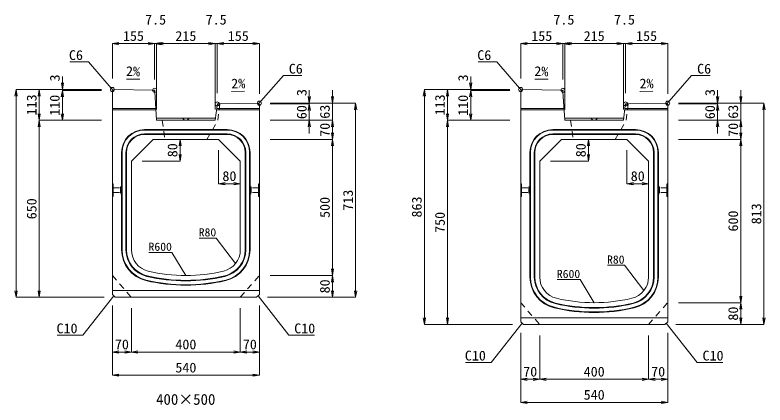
# Model space of a CAD drawing. Units: millimetres at full size. Extents: x -1267 to 18002, y -8037 to 14483.
# Drawn here: x 11307 to 14062, y -5004 to -3572 of the extents above; entities that cross this region are included whole.
import ezdxf
from ezdxf.enums import TextEntityAlignment as Align

# ---------------------------------------------------------------- set-up
doc = ezdxf.new("R2010")
doc.units = ezdxf.units.MM
doc.header["$LTSCALE"] = 30
doc.header["$PDMODE"] = 32
doc.header["$PDSIZE"] = 15
doc.linetypes.add('USER1', pattern=[1.35, 0.75, -0.6])
for name, color, linetype, lineweight in [('インサート', 3, 'USER1', 9), ('寸法線', 7, 'Continuous', 13), ('引出線', 4, 'Continuous', 13), ('排水孔', 30, 'USER1', 9), ('本体', 2, 'Continuous', 13), ('目地', 132, 'Continuous', 5), ('補助線', 8, 'Continuous', 13)]:
    doc.layers.add(name, color=color, linetype=linetype, lineweight=lineweight)
doc.layers.add('文字', color=7, linetype='Continuous')
doc.styles.add('ＭＳ 明朝', font='')
doc.styles.get('ＭＳ 明朝').set_extended_font_data('MS Mincho')

# ---------------------------------------------------------------- blocks, each defined once
blk = doc.blocks.new('open_arrow')
at = {"color": 0, "linetype": 'Continuous', "lineweight": -2}
blk.add_lwpolyline([(7.5, 1.25), (0, 0), (7.5, -1.25)], dxfattribs=at)

msp = doc.modelspace()

# ---------------------------------------------------------------- linework, layer by layer
at = {"layer": 'インサート'}
for p, q in [((11667.64, -4207.31), (11694.64, -4207.31)), ((11667.64, -4207.31), (11667.64, -4224.31)), ((11697.64, -4203.31), (11694.64, -4203.31)), ((11694.64, -4203.31), (11694.64, -4228.31)), ((11697.64, -4228.31), (11697.64, -4203.31)), ((12171.24, -4203.31), (12174.24, -4203.31)), ((12171.24, -4228.31), (12171.24, -4203.31)), ((12174.24, -4203.31), (12174.24, -4228.31)), ((12201.24, -4207.31), (12174.24, -4207.31)), ((12201.24, -4207.31), (12201.24, -4224.31)), ((13167.64, -4207.31), (13194.64, -4207.31)), ((13167.64, -4207.31), (13167.64, -4224.31)), ((13197.64, -4203.31), (13194.64, -4203.31)), ((13194.64, -4203.31), (13194.64, -4228.31)), ((13197.64, -4228.31), (13197.64, -4203.31)), ((13671.24, -4203.31), (13674.24, -4203.31)), ((13671.24, -4228.31), (13671.24, -4203.31)), ((13674.24, -4203.31), (13674.24, -4228.31)), ((13701.24, -4207.31), (13674.24, -4207.31)), ((13701.24, -4207.31), (13701.24, -4224.31)), ((11667.64, -4224.31), (11694.64, -4224.31)), ((11694.64, -4228.31), (11697.64, -4228.31)), ((12174.24, -4228.31), (12171.24, -4228.31)), ((12201.24, -4224.31), (12174.24, -4224.31)), ((13167.64, -4224.31), (13194.64, -4224.31)), ((13194.64, -4228.31), (13197.64, -4228.31)), ((13674.24, -4228.31), (13671.24, -4228.31)), ((13701.24, -4224.31), (13674.24, -4224.31))]:
    msp.add_line(p, q, dxfattribs=at)
at = {"layer": '寸法線'}
for p, q in [((11664.44, -3677.12), (11867.44, -3677.12)), ((11664.44, -3805.81), (11664.44, -3677.12)), ((11771.44, -3677.12), (11874.94, -3677.12)), ((11819.44, -3808.81), (11819.44, -3677.12)), ((11819.44, -3808.81), (11819.44, -3677.12)), ((11826.94, -3918.81), (11826.94, -3677.12)), ((11826.94, -3677.12), (12041.94, -3677.12)), ((11826.94, -3918.81), (11826.94, -3677.12)), ((11993.94, -3677.12), (12097.44, -3677.12)), ((12041.94, -3918.81), (12041.94, -3677.12)), ((12041.94, -3918.81), (12041.94, -3677.12)), ((12049.44, -3858.81), (12049.44, -3677.12)), ((12049.44, -3677.12), (12204.44, -3677.12)), ((12049.44, -3858.81), (12049.44, -3677.12)), ((12204.44, -3861.81), (12204.44, -3677.12)), ((13164.44, -3677.12), (13367.44, -3677.12)), ((13164.44, -3805.81), (13164.44, -3677.12)), ((13271.44, -3677.12), (13374.94, -3677.12)), ((13319.44, -3808.81), (13319.44, -3677.12)), ((13319.44, -3808.81), (13319.44, -3677.12)), ((13326.94, -3918.81), (13326.94, -3677.12)), ((13326.94, -3677.12), (13541.94, -3677.12)), ((13326.94, -3918.81), (13326.94, -3677.12)), ((13493.94, -3677.12), (13597.44, -3677.12)), ((13541.94, -3918.81), (13541.94, -3677.12)), ((13541.94, -3918.81), (13541.94, -3677.12)), ((13549.44, -3858.81), (13549.44, -3677.12)), ((13549.44, -3677.12), (13704.44, -3677.12)), ((13549.44, -3858.81), (13549.44, -3677.12)), ((13704.44, -3861.81), (13704.44, -3677.12)), ((11480.93, -3896.81), (11480.93, -3797.81)), ((12980.93, -3896.81), (12980.93, -3797.81)), ((11310.7, -4608.81), (11310.7, -3845.81)), ((11624.21, -3845.81), (11310.7, -3845.81)), ((11395.7, -3958.81), (11395.7, -3845.81)), ((11624.21, -3845.81), (11395.7, -3845.81)), ((11480.7, -3958.81), (11480.7, -3848.81)), ((11624.21, -3848.81), (11480.7, -3848.81)), ((11624.44, -3845.81), (11480.93, -3845.81)), ((11624.44, -3848.81), (11480.93, -3848.81)), ((12387.95, -3946.81), (12387.95, -3847.81)), ((12472.95, -4006.81), (12472.95, -3847.81)), ((12810.7, -4708.81), (12810.7, -3845.81)), ((13124.21, -3845.81), (12810.7, -3845.81)), ((12895.7, -3958.81), (12895.7, -3845.81)), ((13124.21, -3845.81), (12895.7, -3845.81)), ((12980.7, -3958.81), (12980.7, -3848.81)), ((13124.21, -3848.81), (12980.7, -3848.81)), ((13124.44, -3845.81), (12980.93, -3845.81)), ((13124.44, -3848.81), (12980.93, -3848.81)), ((13887.95, -3946.81), (13887.95, -3847.81)), ((13972.95, -4006.81), (13972.95, -3847.81)), ((12244.44, -3895.81), (12472.95, -3895.81)), ((12244.44, -3895.81), (12557.95, -3895.81)), ((12244.44, -3895.81), (12387.95, -3895.81)), ((12244.44, -3898.81), (12387.95, -3898.81)), ((12244.44, -3898.81), (12387.95, -3898.81)), ((12387.95, -4006.81), (12387.95, -3898.81)), ((12557.95, -4608.81), (12557.95, -3895.81)), ((13744.44, -3895.81), (13972.95, -3895.81)), ((13744.44, -3895.81), (14057.95, -3895.81)), ((13744.44, -3895.81), (13887.95, -3895.81)), ((13744.44, -3898.81), (13887.95, -3898.81)), ((13744.44, -3898.81), (13887.95, -3898.81)), ((13887.95, -4006.81), (13887.95, -3898.81)), ((14057.95, -4708.81), (14057.95, -3895.81)), ((11395.7, -4608.81), (11395.7, -3958.81)), ((11624.21, -3958.81), (11395.7, -3958.81)), ((11624.21, -3958.81), (11395.7, -3958.81)), ((11624.21, -3958.81), (11480.7, -3958.81)), ((12244.44, -3958.81), (12472.95, -3958.81)), ((12244.44, -3958.81), (12472.95, -3958.81)), ((12244.44, -3958.81), (12387.95, -3958.81)), ((12472.95, -4028.81), (12472.95, -3958.81)), ((12895.7, -4708.81), (12895.7, -3958.81)), ((13124.21, -3958.81), (12895.7, -3958.81)), ((13124.21, -3958.81), (12895.7, -3958.81)), ((13124.21, -3958.81), (12980.7, -3958.81)), ((13744.44, -3958.81), (13972.95, -3958.81)), ((13744.44, -3958.81), (13972.95, -3958.81)), ((13744.44, -3958.81), (13887.95, -3958.81)), ((13972.95, -4028.81), (13972.95, -3958.81)), ((11913.29, -4108.81), (11913.29, -4028.81)), ((12244.44, -4028.81), (12472.95, -4028.81)), ((12244.44, -4028.81), (12472.95, -4028.81)), ((12472.95, -4528.81), (12472.95, -4028.81)), ((13413.29, -4108.81), (13413.29, -4028.81)), ((13744.44, -4028.81), (13972.95, -4028.81)), ((13744.44, -4028.81), (13972.95, -4028.81)), ((13972.95, -4628.81), (13972.95, -4028.81)), ((12054.44, -4068.81), (12054.44, -4191.89)), ((13554.44, -4068.81), (13554.44, -4191.89)), ((11774.44, -4108.81), (11913.29, -4108.81)), ((13274.44, -4108.81), (13413.29, -4108.81)), ((12054.44, -4191.89), (12134.44, -4191.89)), ((13554.44, -4191.89), (13634.44, -4191.89)), ((12244.44, -4528.81), (12472.95, -4528.81)), ((12244.44, -4528.81), (12472.95, -4528.81)), ((12472.95, -4608.81), (12472.95, -4528.81)), ((11634.44, -4608.81), (11310.7, -4608.81)), ((11634.44, -4608.81), (11395.7, -4608.81)), ((12234.44, -4608.81), (12557.95, -4608.81)), ((12234.44, -4608.81), (12472.95, -4608.81)), ((13744.44, -4628.81), (13972.95, -4628.81)), ((13744.44, -4628.81), (13972.95, -4628.81)), ((13972.95, -4708.81), (13972.95, -4628.81)), ((11664.44, -4638.81), (11664.44, -4809.96)), ((11664.44, -4638.81), (11664.44, -4894.96)), ((11734.44, -4648.81), (11734.44, -4809.96)), ((11734.44, -4648.81), (11734.44, -4809.96)), ((12134.44, -4648.81), (12134.44, -4809.96)), ((12134.44, -4648.81), (12134.44, -4809.96)), ((12204.44, -4638.81), (12204.44, -4809.96)), ((12204.44, -4638.81), (12204.44, -4894.96)), ((13134.44, -4708.81), (12810.7, -4708.81)), ((13134.44, -4708.81), (12895.7, -4708.81)), ((13734.44, -4708.81), (14057.95, -4708.81)), ((13734.44, -4708.81), (13972.95, -4708.81)), ((13164.44, -4738.81), (13164.44, -4909.96)), ((13164.44, -4738.81), (13164.44, -4994.96)), ((13704.44, -4738.81), (13704.44, -4909.96)), ((13704.44, -4738.81), (13704.44, -4994.96)), ((13234.44, -4748.81), (13234.44, -4909.96)), ((13234.44, -4748.81), (13234.44, -4909.96)), ((13634.44, -4748.81), (13634.44, -4909.96)), ((13634.44, -4748.81), (13634.44, -4909.96)), ((11664.44, -4809.96), (11734.44, -4809.96)), ((11734.44, -4809.96), (12134.44, -4809.96)), ((12134.44, -4809.96), (12204.44, -4809.96)), ((11664.44, -4894.96), (12204.44, -4894.96)), ((13164.44, -4909.96), (13234.44, -4909.96)), ((13234.44, -4909.96), (13634.44, -4909.96)), ((13634.44, -4909.96), (13704.44, -4909.96)), ((13164.44, -4994.96), (13704.44, -4994.96))]:
    msp.add_line(p, q, dxfattribs=at)
at = {"layer": '引出線'}
for points in [[(11667.44, -3848.86), (11576.41, -3744.55), (11508.06, -3744.55)], [(13167.44, -3848.86), (13076.41, -3744.55), (13008.06, -3744.55)], [(12201.44, -3898.86), (12292.47, -3794.55), (12360.81, -3794.55)], [(13701.44, -3898.86), (13792.47, -3794.55), (13860.81, -3794.55)], [(11765.46, -3808.18), (11716.72, -3807.21), (11765.46, -3808.18)], [(13265.46, -3808.18), (13216.72, -3807.21), (13265.46, -3808.18)], [(12101.63, -3852.86), (12150.33, -3851.89), (12101.59, -3852.86)], [(13601.63, -3852.86), (13650.33, -3851.89), (13601.59, -3852.86)], [(12117.2, -4484.38), (12045.94, -4391.27), (11983.71, -4391.27)], [(11934.44, -4528.81), (11883.07, -4444.06), (11798.9, -4444.06)], [(13617.2, -4584.38), (13545.94, -4491.27), (13483.71, -4491.27)], [(13434.44, -4628.81), (13383.07, -4544.06), (13298.9, -4544.06)], [(11669.44, -4603.81), (11556.46, -4748.24), (11461.79, -4748.24)], [(12199.44, -4603.81), (12312.42, -4748.24), (12407.09, -4748.24)], [(13169.44, -4703.81), (13056.46, -4848.24), (12961.79, -4848.24)], [(13699.44, -4703.81), (13812.42, -4848.24), (13907.09, -4848.24)]]:
    msp.add_lwpolyline(points, dxfattribs=at)
at = {"layer": '排水孔'}
for p, q in [((12051.94, -3958.81), (12059.46, -3898.61)), ((13551.94, -3958.81), (13559.46, -3898.61)), ((11847.44, -3958.81), (11857.44, -4028.81)), ((11921.94, -3950.81), (11929.44, -3958.81)), ((11939.44, -3958.81), (11946.94, -3950.81)), ((12011.44, -4028.81), (12051.94, -3958.81)), ((13347.44, -3958.81), (13357.44, -4028.81)), ((13421.94, -3950.81), (13429.44, -3958.81)), ((13439.44, -3958.81), (13446.94, -3950.81)), ((13511.44, -4028.81), (13551.94, -3958.81))]:
    msp.add_line(p, q, dxfattribs=at)
at = {"layer": '本体', "lineweight": 20}
for p, q in [((11664.44, -3851.81), (11670.44, -3845.92)), ((11813.94, -3848.7), (11670.44, -3845.92)), ((11826.94, -3958.81), (11819.81, -3854.29)), ((13164.44, -3851.81), (13170.44, -3845.92)), ((13313.94, -3848.7), (13170.44, -3845.92)), ((13326.94, -3958.81), (13319.81, -3854.29)), ((12048.79, -3903.96), (12041.94, -3958.81)), ((13548.79, -3903.96), (13541.94, -3958.81))]:
    msp.add_line(p, q, dxfattribs=at)
at = {"layer": '本体'}
for p, q in [((11664.44, -4598.81), (11664.44, -3851.81)), ((13164.44, -4698.81), (13164.44, -3851.81)), ((12198.44, -3895.92), (12054.63, -3898.7)), ((12198.44, -3895.92), (12204.44, -3901.81)), ((12204.44, -4598.81), (12204.44, -3901.81)), ((13698.44, -3895.92), (13554.63, -3898.7)), ((13698.44, -3895.92), (13704.44, -3901.81)), ((13704.44, -4698.81), (13704.44, -3901.81)), ((11826.94, -3958.81), (12041.94, -3958.81)), ((13326.94, -3958.81), (13541.94, -3958.81)), ((11734.44, -4108.81), (11814.44, -4028.81)), ((11814.44, -4028.81), (12054.44, -4028.81)), ((12054.44, -4028.81), (12134.44, -4108.81)), ((13234.44, -4108.81), (13314.44, -4028.81)), ((13314.44, -4028.81), (13554.44, -4028.81)), ((13554.44, -4028.81), (13634.44, -4108.81)), ((11734.44, -4434.77), (11734.44, -4108.81)), ((12134.44, -4108.81), (12134.44, -4434.77)), ((13234.44, -4534.77), (13234.44, -4108.81)), ((13634.44, -4108.81), (13634.44, -4534.77)), ((11674.44, -4608.81), (11664.44, -4598.81)), ((12194.44, -4608.81), (12204.44, -4598.81)), ((11674.44, -4608.81), (12194.44, -4608.81)), ((13174.44, -4708.81), (13164.44, -4698.81)), ((13174.44, -4708.81), (13694.44, -4708.81)), ((13694.44, -4708.81), (13704.44, -4698.81))]:
    msp.add_line(p, q, dxfattribs=at)
at = {"layer": '本体', "lineweight": 9}
for p, q in [((11825.94, -3950.81), (12042.94, -3950.81)), ((13325.94, -3950.81), (13542.94, -3950.81)), ((11664.44, -4191.31), (11667.64, -4193.31)), ((11667.64, -4193.31), (11667.64, -4238.31)), ((12204.44, -4191.31), (12201.24, -4193.31)), ((12201.24, -4193.31), (12201.24, -4238.31)), ((13164.44, -4191.31), (13167.64, -4193.31)), ((13167.64, -4193.31), (13167.64, -4238.31)), ((13704.44, -4191.31), (13701.24, -4193.31)), ((13701.24, -4193.31), (13701.24, -4238.31)), ((11667.64, -4238.31), (11664.44, -4240.31)), ((12201.24, -4238.31), (12204.44, -4240.31)), ((13167.64, -4238.31), (13164.44, -4240.31)), ((13701.24, -4238.31), (13704.44, -4240.31)), ((11664.44, -4583.81), (12204.44, -4583.81)), ((13164.44, -4683.81), (13704.44, -4683.81))]:
    msp.add_line(p, q, dxfattribs=at)
at = {"layer": '本体', "linetype": 'USER1', "lineweight": 9}
for p, q in [((11664.44, -4528.81), (11734.44, -4608.81)), ((12134.44, -4608.81), (12204.44, -4528.81)), ((13164.44, -4628.81), (13234.44, -4708.81)), ((13634.44, -4708.81), (13704.44, -4628.81))]:
    msp.add_line(p, q, dxfattribs=at)
at = {"layer": '本体', "lineweight": 20}
for centre in [(11813.83, -3854.7), (13313.83, -3854.7)]:
    msp.add_arc(centre, 6, 3.90049, 88.89119, dxfattribs=at)
at = {"layer": '本体'}
for centre, radius, start, end in [((12054.75, -3904.7), 6, 91.10881, 172.87498), ((13554.75, -3904.7), 6, 91.10881, 172.87498), ((11814.44, -4434.77), 80, 180, 256.65764), ((12054.44, -4434.77), 80, 283.34236, 0), ((11934.44, -3928.81), 600, 256.65764, 283.34236), ((13314.44, -4534.77), 80, 180, 256.65764), ((13554.44, -4534.77), 80, 283.34236, 0), ((13434.44, -4028.81), 600, 256.65764, 283.34236)]:
    msp.add_arc(centre, radius, start, end, dxfattribs=at)
at = {"layer": '目地'}
for p, q in [((11664.44, -3915.81), (11824.01, -3915.81)), ((11664.44, -3919.81), (11824.28, -3919.81)), ((12204.44, -3919.81), (12046.81, -3919.81)), ((12204.44, -3915.81), (12047.31, -3915.81)), ((13164.44, -3915.81), (13324.01, -3915.81)), ((13164.44, -3919.81), (13324.28, -3919.81)), ((13704.44, -3919.81), (13546.81, -3919.81)), ((13704.44, -3915.81), (13547.31, -3915.81)), ((12086.44, -3992.81), (11782.44, -3992.81)), ((12086.44, -3994.81), (11782.44, -3994.81)), ((13586.44, -3992.81), (13282.44, -3992.81)), ((13586.44, -3994.81), (13282.44, -3994.81)), ((12086.44, -4008.81), (11782.44, -4008.81)), ((12086.44, -4010.81), (11782.44, -4010.81)), ((13586.44, -4008.81), (13282.44, -4008.81)), ((13586.44, -4010.81), (13282.44, -4010.81)), ((11698.44, -4076.81), (11698.44, -4434.77)), ((11700.44, -4076.81), (11700.44, -4434.77)), ((11714.44, -4076.81), (11714.44, -4434.77)), ((11716.44, -4076.81), (11716.44, -4434.77)), ((12152.44, -4434.77), (12152.44, -4076.81)), ((12154.44, -4434.77), (12154.44, -4076.81)), ((12168.44, -4434.77), (12168.44, -4076.81)), ((12170.44, -4434.77), (12170.44, -4076.81)), ((13198.44, -4076.81), (13198.44, -4534.77)), ((13200.44, -4076.81), (13200.44, -4534.77)), ((13214.44, -4076.81), (13214.44, -4534.77)), ((13216.44, -4076.81), (13216.44, -4534.77)), ((13652.44, -4534.77), (13652.44, -4076.81)), ((13654.44, -4534.77), (13654.44, -4076.81)), ((13668.44, -4534.77), (13668.44, -4076.81)), ((13670.44, -4534.77), (13670.44, -4076.81))]:
    msp.add_line(p, q, dxfattribs=at)
for centre, radius, start, end in [((11782.44, -4076.81), 84, 90, 180), ((11782.44, -4076.81), 82, 90, 180), ((12086.44, -4076.81), 84, 0, 90), ((12086.44, -4076.81), 82, 0, 90), ((13282.44, -4076.81), 84, 90, 180), ((13282.44, -4076.81), 82, 90, 180), ((13586.44, -4076.81), 84, 0, 90), ((13586.44, -4076.81), 82, 0, 90), ((11782.44, -4076.81), 68, 90, 180), ((11782.44, -4076.81), 66, 90, 180), ((12086.44, -4076.81), 68, 0, 90), ((12086.44, -4076.81), 66, 0, 90), ((13282.44, -4076.81), 68, 90, 180), ((13282.44, -4076.81), 66, 90, 180), ((13586.44, -4076.81), 68, 0, 90), ((13586.44, -4076.81), 66, 0, 90), ((11814.44, -4434.77), 116, 180, 256.65764), ((11814.44, -4434.77), 114, 180, 256.65764), ((11814.44, -4434.77), 100, 180, 256.65764), ((11814.44, -4434.77), 98, 180, 256.65764), ((12054.44, -4434.77), 98, 283.34236, 0), ((12054.44, -4434.77), 100, 283.34236, 0), ((12054.44, -4434.77), 114, 283.34236, 0), ((12054.44, -4434.77), 116, 283.34236, 0), ((11934.44, -3928.81), 634, 256.65764, 283.34236), ((11934.44, -3928.81), 620, 256.65764, 283.34236), ((11934.44, -3928.81), 618, 256.65764, 283.34236), ((13314.44, -4534.77), 116, 180, 256.65764), ((13314.44, -4534.77), 114, 180, 256.65764), ((13314.44, -4534.77), 100, 180, 256.65764), ((13314.44, -4534.77), 98, 180, 256.65764), ((13554.44, -4534.77), 98, 283.34236, 0), ((13554.44, -4534.77), 100, 283.34236, 0), ((13554.44, -4534.77), 114, 283.34236, 0), ((13554.44, -4534.77), 116, 283.34236, 0), ((11934.44, -3928.81), 636, 256.65764, 283.34236), ((13434.44, -4028.81), 636, 256.65764, 283.34236), ((13434.44, -4028.81), 634, 256.65764, 283.34236), ((13434.44, -4028.81), 620, 256.65764, 283.34236), ((13434.44, -4028.81), 618, 256.65764, 283.34236)]:
    msp.add_arc(centre, radius, start, end, dxfattribs=at)
at = {"layer": '補助線'}
for p in [(11664.44, -3845.81), (11819.44, -3848.81), (13164.44, -3845.81), (13319.44, -3848.81), (12049.44, -3898.81), (12204.44, -3895.81), (13549.44, -3898.81), (13704.44, -3895.81)]:
    msp.add_point(p, dxfattribs=at)

# ---------------------------------------------------------------- block references
at = {"layer": '寸法線', "xscale": 3.2, "yscale": 3.2}
for p in [(11664.44, -3677.12), (11819.44, -3677.12), (11826.94, -3677.12), (11826.94, -3677.12), (12049.44, -3677.12), (12049.44, -3677.12), (13164.44, -3677.12), (13319.44, -3677.12), (13326.94, -3677.12), (13326.94, -3677.12), (13549.44, -3677.12), (13549.44, -3677.12), (12054.44, -4191.89), (13554.44, -4191.89), (11664.44, -4809.96), (11734.44, -4809.96), (12134.44, -4809.96), (11664.44, -4894.96), (13164.44, -4909.96), (13234.44, -4909.96), (13634.44, -4909.96), (13164.44, -4994.96)]:
    msp.add_blockref('open_arrow', p, dxfattribs=at)
for p, rotation in [((11819.44, -3677.12), 180), ((12041.94, -3677.12), 180), ((12041.94, -3677.12), 180), ((12204.44, -3677.12), 180), ((13319.44, -3677.12), 180), ((13541.94, -3677.12), 180), ((13541.94, -3677.12), 180), ((13704.44, -3677.12), 180), ((11480.93, -3845.81), 90), ((12980.93, -3845.81), 90), ((11310.7, -3845.81), 270), ((11395.7, -3845.81), 270), ((11480.7, -3848.81), 270), ((11480.93, -3848.81), 270), ((12810.7, -3845.81), 270), ((12895.7, -3845.81), 270), ((12980.7, -3848.81), 270), ((12980.93, -3848.81), 270), ((12387.95, -3895.81), 90), ((12472.95, -3895.81), 90), ((13887.95, -3895.81), 90), ((13972.95, -3895.81), 90), ((12387.95, -3898.81), 270), ((12387.95, -3898.81), 270), ((12557.95, -3895.81), 270), ((13887.95, -3898.81), 270), ((13887.95, -3898.81), 270), ((14057.95, -3895.81), 270), ((11395.7, -3958.81), 90), ((11480.7, -3958.81), 90), ((12895.7, -3958.81), 90), ((12980.7, -3958.81), 90), ((11395.7, -3958.81), 270), ((12387.95, -3958.81), 270), ((12472.95, -3958.81), 270), ((12472.95, -3958.81), 270), ((12895.7, -3958.81), 270), ((13887.95, -3958.81), 270), ((13972.95, -3958.81), 270), ((13972.95, -3958.81), 270), ((12472.95, -4028.81), 90), ((13972.95, -4028.81), 90), ((11913.29, -4028.81), 270), ((12472.95, -4028.81), 270), ((13413.29, -4028.81), 270), ((13972.95, -4028.81), 270), ((11913.29, -4108.81), 90), ((13413.29, -4108.81), 90), ((12134.44, -4191.89), 180), ((13634.44, -4191.89), 180), ((12472.95, -4528.81), 90), ((12472.95, -4528.81), 270), ((11310.7, -4608.81), 90), ((11395.7, -4608.81), 90), ((12472.95, -4608.81), 90), ((12557.95, -4608.81), 90), ((13972.95, -4628.81), 90), ((13972.95, -4628.81), 270), ((12810.7, -4708.81), 90), ((12895.7, -4708.81), 90), ((13972.95, -4708.81), 90), ((14057.95, -4708.81), 90), ((11734.44, -4809.96), 180), ((12134.44, -4809.96), 180), ((12204.44, -4809.96), 180), ((12204.44, -4894.96), 180), ((13234.44, -4909.96), 180), ((13634.44, -4909.96), 180), ((13704.44, -4909.96), 180), ((13704.44, -4994.96), 180)]:
    msp.add_blockref('open_arrow', p, dxfattribs=dict(at, rotation=rotation))
at = {"layer": '引出線'}
for p, xscale, yscale, rotation in [((11765.46, -3808.18), 0.16, 0.16, 178.9), ((13265.46, -3808.18), 0.16, 0.16, 178.9), ((11667.44, -3848.86), 0.16, 0.16, 131.1), ((12101.63, -3852.86), 0.16, 0.16, 1.1), ((13167.44, -3848.86), 0.16, 0.16, 131.1), ((13601.63, -3852.86), 0.16, 0.16, 1.1), ((12201.44, -3898.86), 0.16, 0.16, 48.9), ((13701.44, -3898.86), 0.16, 0.16, 48.9), ((12117.2, -4484.38), 0.133, 0.133, 127.4), ((11934.44, -4528.81), 0.133, 0.133, 121.2), ((13617.2, -4584.38), 0.133, 0.133, 127.4), ((11669.44, -4603.81), 0.16, 0.16, 232), ((12199.44, -4603.81), 0.16, 0.16, 308), ((13434.44, -4628.81), 0.133, 0.133, 121.2), ((13169.44, -4703.81), 0.16, 0.16, 232), ((13699.44, -4703.81), 0.16, 0.16, 308)]:
    msp.add_blockref('open_arrow', p, dxfattribs=dict(at, xscale=xscale, yscale=yscale, rotation=rotation))

# ---------------------------------------------------------------- texts
at = {"layer": '寸法線', "style": 'ＭＳ 明朝', "width": 1.05}
for s, p in [('7.5', (11823.19, -3589.12)), ('7.5', (12045.69, -3589.12)), ('7.5', (13323.19, -3589.12)), ('7.5', (13545.69, -3589.12)), ('155', (11741.94, -3649.12)), ('215', (11934.44, -3649.12)), ('155', (12126.94, -3649.12)), ('155', (13241.94, -3649.12)), ('215', (13434.44, -3649.12)), ('155', (13626.94, -3649.12)), ('80', (12094.44, -4163.89)), ('80', (13594.44, -4163.89)), ('70', (11699.44, -4781.96)), ('400', (11934.44, -4781.96)), ('70', (12169.44, -4781.96)), ('540', (11934.44, -4866.96)), ('70', (13199.44, -4881.96)), ('400', (13434.44, -4881.96)), ('70', (13669.44, -4881.96)), ('540', (13434.44, -4966.96))]:
    msp.add_text(s, height=36.03, dxfattribs=at).set_placement(p, align=Align.MIDDLE_CENTER)
for s, p in [('3', (11452.93, -3803.43)), ('3', (12952.93, -3803.43)), ('3', (12359.95, -3856.92)), ('3', (13859.95, -3856.92)), ('113', (11367.7, -3902.31)), ('110', (11452.7, -3903.81)), ('113', (12867.7, -3902.31)), ('110', (12952.7, -3903.81)), ('60', (12359.95, -3928.81)), ('63', (12444.95, -3927.31)), ('60', (13859.95, -3928.81)), ('63', (13944.95, -3927.31)), ('70', (12444.95, -3993.81)), ('70', (13944.95, -3993.81)), ('80', (11885.29, -4068.81)), ('80', (13385.29, -4068.81)), ('500', (12444.95, -4278.81)), ('713', (12529.95, -4252.31)), ('863', (12782.7, -4277.31)), ('650', (11367.7, -4283.81)), ('813', (14029.95, -4302.31)), ('750', (12867.7, -4333.81)), ('600', (13944.95, -4328.81)), ('80', (12444.95, -4568.81)), ('80', (13944.95, -4668.81))]:
    msp.add_text(s, height=36.03, rotation=90, dxfattribs=at).set_placement(p, align=Align.MIDDLE_CENTER)
at = {"layer": '引出線', "style": 'ＭＳ 明朝', "width": 1.05}
for s, height, p in [('C6', 36.03, (11556.41, -3701.35)), ('C6', 36.03, (13056.41, -3701.35)), ('R80', 30.02, (12045.94, -4355.27)), ('R600', 30.02, (11883.07, -4408.06)), ('R80', 30.02, (13545.94, -4455.27)), ('R600', 30.02, (13383.07, -4508.06)), ('C10', 36.03, (11536.46, -4705.04)), ('C10', 36.03, (13036.46, -4805.04))]:
    msp.add_text(s, height=height, dxfattribs=at).set_placement(p, align=Align.TOP_RIGHT)
for p in [(11766.4, -3761.29), (13266.4, -3761.29)]:
    msp.add_text('2%', height=36.03, rotation=358.854, dxfattribs=at).set_placement(p, align=Align.TOP_RIGHT)
for s, p in [('C6', (12312.47, -3751.35)), ('C6', (13812.47, -3751.35)), ('C10', (12332.42, -4705.04)), ('C10', (13832.42, -4805.04))]:
    msp.add_text(s, height=36.03, dxfattribs=at).set_placement(p, align=Align.TOP_LEFT)
for p in [(12100.65, -3805.97), (13600.65, -3805.97)]:
    msp.add_text('2%', height=36.03, rotation=1.146, dxfattribs=at).set_placement(p, align=Align.TOP_LEFT)
at = {"layer": '文字', "style": 'ＭＳ 明朝'}
msp.add_text('400×500', height=40.03, dxfattribs=at).set_placement((11933.96, -4983.78), align=Align.MIDDLE_CENTER)

doc.saveas('drawing.dxf')
